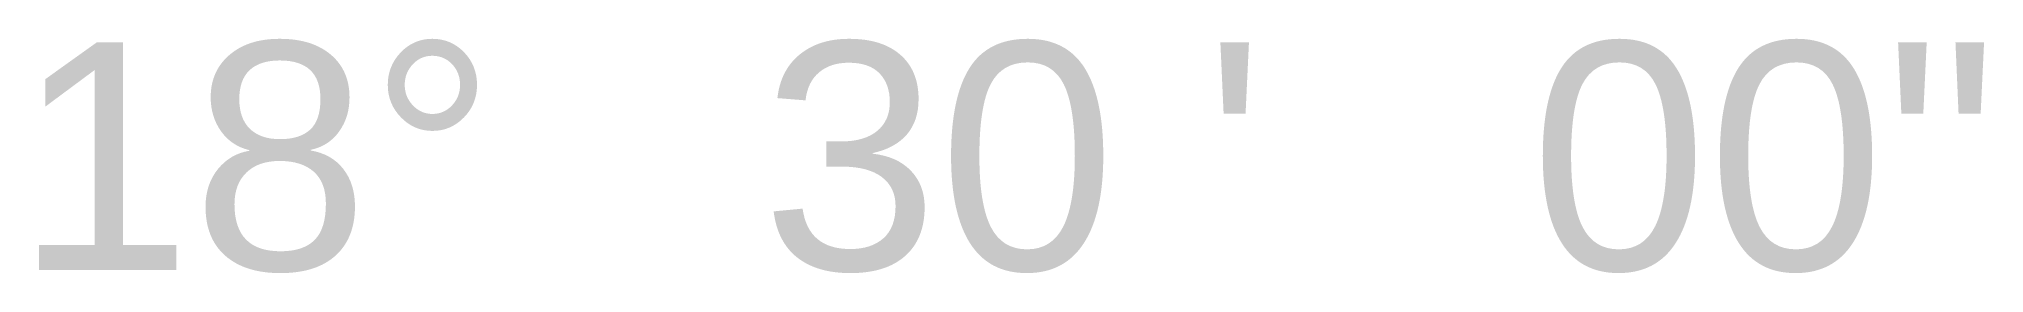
# Model space of a CAD drawing. Header units: millimetres. Extents: x -15.42 to -14.05, y 59.61 to 59.78.
import ezdxf

# ---------------------------------------------------------------- set-up
doc = ezdxf.new("R2010")
doc.units = ezdxf.units.MM
doc.styles.add('verdana', font='MICROSS.TTF')

msp = doc.modelspace()

# ---------------------------------------------------------------- texts
at = {"color": 1, "style": 'verdana'}
msp.add_text('18%%D   30 \'   00"', height=0.159949, dxfattribs=at).set_placement((-15.4333, 59.6159))

doc.saveas('drawing.dxf')
